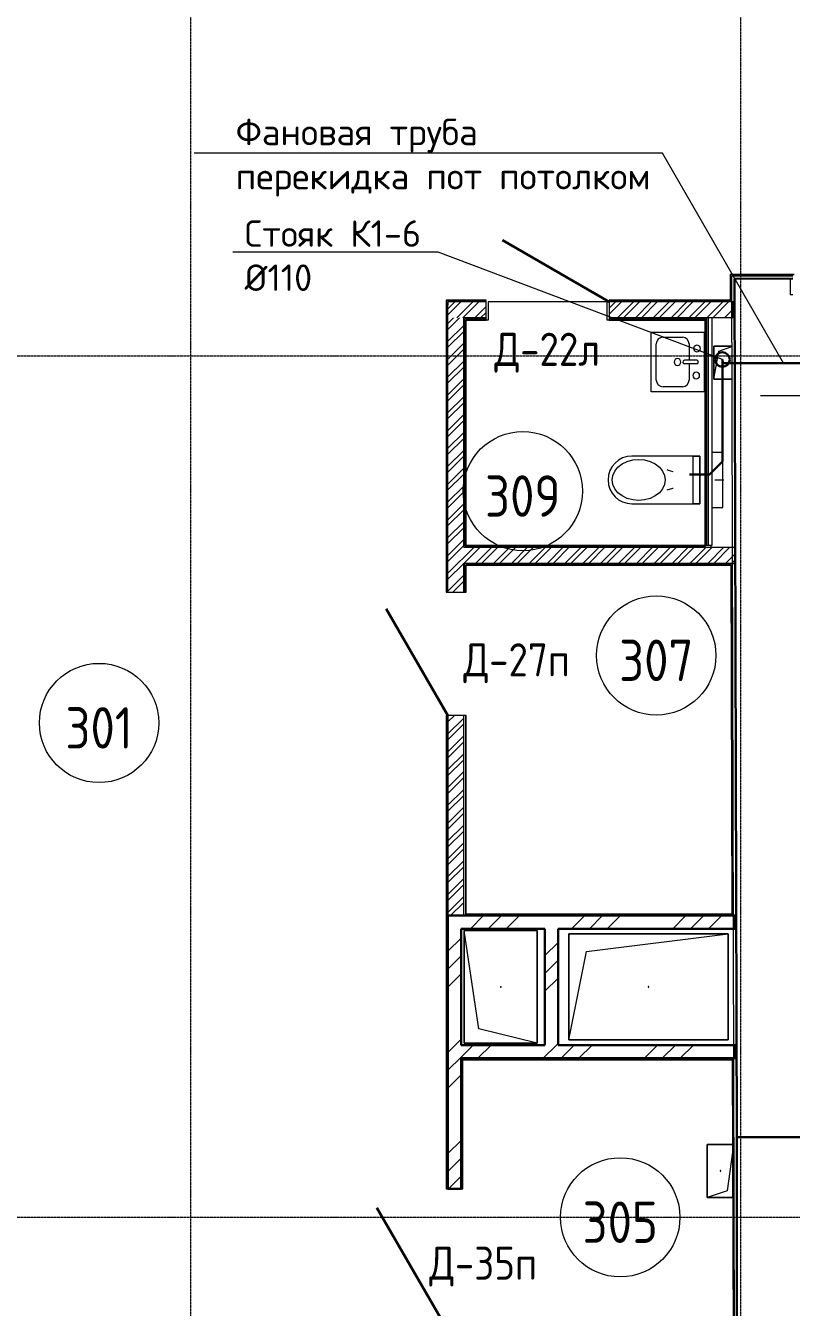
# Model space of a CAD drawing. Header units: millimetres. Extents: x -10178924 to 11692288, y -947381 to 58396.
# Drawn here: x 1753 to 7530, y -273865 to -264191 of the extents above; entities that cross this region are included whole.
import ezdxf
from ezdxf import colors
from ezdxf.entities.mleader import LeaderData, LeaderLine
from ezdxf.math import Vec2, Vec3

# ---------------------------------------------------------------- set-up
doc = ezdxf.new("R2010")
doc.units = ezdxf.units.MM
doc.linetypes.add('ADSK_Линия сетки', pattern=[25, 20, -2.5, 0, -2.5])
for name, color, linetype, lineweight in [('!К1', 32, 'Continuous', 30), ('Аннотация', 7, 'Continuous', 18), ('Выноски ВК', 7, 'Continuous', 0), ('Двери', 7, 'Continuous', 9), ('Марки дверей', 7, 'Continuous', 20), ('Обобщенные модели', 7, 'Continuous', 18), ('Оси', 253, 'Continuous', 9), ('Перекрытие', 7, 'Continuous', 18), ('Сантехника', 7, 'Continuous', 18), ('Стены внутренние', 7, 'Continuous', 18), ('Стены несущие', 7, 'Continuous', 30), ('Стены отделка', 7, 'Continuous', 30), ('Стены штриховка', 7, 'Continuous', 9), ('ШТРИХОВКА', 252, 'Continuous', 15)]:
    doc.layers.add(name, color=color, linetype=linetype, lineweight=lineweight)
doc.layers.add('Линии', color=7, linetype='Continuous', lineweight=9, true_color=0x00a600)
doc.styles.add('GOST Common', font='GOST_Common.ttf', dxfattribs={"width": 0.9, "height": 350})
doc.styles.add('GOST Common_2', font='GOST_Common.ttf', dxfattribs={"width": 0.9, "height": 250})
doc.styles.add('PDF ISOCPEUR', font='isocpeur.ttf')
pattern_1 = [(45, (-4e-11, -184652.3), (-381.66, 381.66), []), (45, (134.94, -184652.3), (0, 763.32), []), (45, (-134.94, -184652.3), (0, 763.322), [])]

# ---------------------------------------------------------------- blocks, each defined once
blk = doc.blocks.new('Sink - Kitchen _11_ - 450 x 400mm-659845-План 3-го этажа')
at = {"layer": 'Сантехника'}
for p, q in [((-209.3, 197.7), (240.7, 197.7)), ((-209.3, -202.3), (-209.3, 197.7)), ((-209.3, -202.3), (-209.3, 197.7)), ((-209.3, 197.7), (240.7, 197.7)), ((240.7, 197.7), (240.7, -202.3)), ((240.7, 197.7), (240.7, -202.3)), ((-171.2, -37.2), (-171.2, 108.8)), ((-120.4, 159.6), (151.8, 159.6)), ((202.6, 108.8), (202.6, -37.2)), ((3, -88), (-120.4, -88)), ((3, -145.2), (3, -53.1)), ((28.4, -145.2), (28.4, -53.1)), ((151.8, -88), (28.4, -88)), ((240.7, -202.3), (-209.3, -202.3)), ((240.7, -202.3), (-209.3, -202.3))]:
    blk.add_line(p, q, dxfattribs=at)
for centre, radius, start, end in [((-120.4, 108.8), 50.8, 90, 180), ((151.8, 108.8), 50.8, 360, 90), ((15.7, 0), 25.4, 360, 180), ((15.7, 0), 25.4, 180, 0), ((-120.4, -37.2), 50.8, 180, 270), ((15.7, -53.1), 12.7, 360, 180), ((151.8, -37.2), 50.8, 270, 0), ((-85.9, -142.1), 25.4, 360, 180), ((-85.9, -142.1), 25.4, 180, 0), ((15.7, -145.2), 12.7, 180, 0), ((117.3, -147.3), 25.4, 360, 180), ((117.3, -147.3), 25.4, 180, 0)]:
    blk.add_arc(centre, radius, start, end, dxfattribs=at)
blk = doc.blocks.new('AC_Дверь_Однопольная_Стальная - 900х2100Н Д32п-6552410-План 3-го этажа')
at = {"layer": 'Двери', "lineweight": 30}
blk.add_line((-465, 75), (340.4, 540), dxfattribs=at)
blk = doc.blocks.new('GM_Отверстие прямоугольное _в плите_ - Отверстие-V24-План 3-го этажа')
at = {"layer": 'Обобщенные модели'}
for p, q in [((-92.4, 200), (100, 200)), ((100, 200), (-92.4, 200)), ((-50, 150), (100, 200)), ((100, 200), (100, -200)), ((100, -200), (100, 200)), ((-91.4, -140.1), (-50, 150)), ((100, -200), (-91.3, -200)), ((-91.3, -200), (100, -200))]:
    blk.add_line(p, q, dxfattribs=at)
for start, end in [(360, 180), (180, 360), (60, 165), (300, 360), (195, 270)]:
    blk.add_arc((0, 0), 2.5, start, end, dxfattribs=at)
blk = doc.blocks.new('AC_Дверь_Однопольная_Деревянная - 900х2100Н композитная Д-22л-V25-План 3-го этажа')
at = {"layer": 'Двери', "lineweight": 30}
blk.add_line((465, 75), (-340.4, 540), dxfattribs=at)
blk = doc.blocks.new('SND_Унитаз_Jika_Olymp_с_инсталяцией - Унитаз_ выпуск прямой_ установка на пол_693х360х360_ PN30_12_ ХВ резьба HP DN15_ К гл_ кон П DN100-V32-План 3-го этажа')
at = {"layer": 'Сантехника'}
for p, q in [((0, -61.7), (0, 6.3)), ((-208, 0), (-208, -82.1)), ((208, 0), (-208, 0)), ((208, -82.1), (208, 0)), ((-180, -174), (-180, -687.1)), ((180, -174), (-180, -174)), ((-180, -174), (180, -174)), ((-180, -224), (-180, -174)), ((-100, -173), (-100, -174)), ((-80, -173), (-100, -173)), ((-80, -173), (-100, -173)), ((-80, -174), (-80, -173)), ((-55, -173), (-55, -174)), ((55, -173), (-55, -173)), ((-53.1, -173), (-55, -173)), ((55, -173), (53.1, -173)), ((55, -174), (55, -173)), ((80, -173), (80, -174)), ((100, -173), (80, -173)), ((100, -173), (80, -173)), ((100, -174), (100, -173)), ((180, -687.1), (180, -174)), ((180, -174), (180, -224)), ((180, -224), (-180, -224))]:
    blk.add_line(p, q, dxfattribs=at)
at = {"layer": 'Сантехника', "flags": 128}
for points in [[(-61.7, -376.2), (-71.7, -411.6), (-75, -420.3)], [(75, -420.3), (62.3, -378.9), (61.7, -376.2)], [(0, -836.5), (-34.5, -831.5), (-67.3, -816.7), (-96.6, -792.9), (-121.2, -761.2), (-139.7, -723.3), (-151.1, -681), (-155, -636.5), (-151.1, -592), (-139.7, -549.7), (-121.2, -511.8), (-96.6, -480.1), (-67.3, -456.3), (-34.5, -441.5), (0, -436.5)], [(0, -436.5), (34.5, -441.5), (67.3, -456.3), (96.6, -480.1), (121.2, -511.8), (139.7, -549.7), (151.1, -592), (155, -636.5), (151.1, -681), (139.7, -723.3), (121.2, -761.2), (96.6, -792.9), (67.3, -816.7), (34.5, -831.5), (0, -836.5)]]:
    blk.add_lwpolyline(points, dxfattribs=at)
at = {"layer": 'Сантехника'}
blk.add_arc((0, -687.1), 180, 180, 360, dxfattribs=at)
blk = doc.blocks.new('GM_Отверстие прямоугольное _в плите_ - Отверстие-V35-План 3-го этажа')
at = {"layer": 'Обобщенные модели'}
for p, q in [((-75, -125), (-75, 125)), ((-75, 125), (62.9, 125)), ((62.9, 125), (-75, 125)), ((-75, 125), (-75, -125)), ((-37.5, 87.5), (62.9, 121)), ((-75, -125), (-37.5, 87.5)), ((63.6, -125), (-75, -125)), ((-75, -125), (63.6, -125))]:
    blk.add_line(p, q, dxfattribs=at)
for start, end in [(360, 180), (180, 360), (60, 165), (300, 360), (195, 270)]:
    blk.add_arc((0, 0), 2.5, start, end, dxfattribs=at)
blk = doc.blocks.new('AC_Дверь_Однопольная_Стальная - 1000х2100Н Д35п-металлическая-7236750-План 3-го этажа')
at = {"layer": 'Двери', "lineweight": 30}
blk.add_line((-535, 50), (391.6, 585), dxfattribs=at)
blk = doc.blocks.new('GM_Отверстие прямоугольное _в плите_ - Отверстие-7236357-План 3-го этажа')
at = {"layer": 'Обобщенные модели'}
for p, q in [((-425, -275), (-425, 275)), ((-425, 275), (425, 275)), ((425, 275), (-425, 275)), ((-425, 275), (-425, -275)), ((-315, 165), (425, 275)), ((425, 275), (425, -275)), ((425, -275), (425, 275)), ((-425, -275), (-315, 165)), ((425, -275), (-425, -275)), ((-425, -275), (425, -275))]:
    blk.add_line(p, q, dxfattribs=at)
for start, end in [(360, 180), (180, 360), (60, 165), (300, 360), (195, 270)]:
    blk.add_arc((0, 0), 2.5, start, end, dxfattribs=at)
blk = doc.blocks.new('GM_Отверстие прямоугольное _в плите_ - Отверстие-7254743-План 3-го этажа')
at = {"layer": 'Обобщенные модели'}
for p, q in [((-600, -400), (-600, 400)), ((-600, 400), (600, 400)), ((600, 400), (-600, 400)), ((-600, 400), (-600, -400)), ((-466.7, 266.7), (600, 400)), ((600, 400), (600, -400)), ((600, -400), (600, 400)), ((-600, -400), (-466.7, 266.7)), ((600, -400), (-600, -400)), ((-600, -400), (600, -400))]:
    blk.add_line(p, q, dxfattribs=at)
for start, end in [(360, 180), (180, 360), (60, 165), (300, 360), (195, 270)]:
    blk.add_arc((0, 0), 2.5, start, end, dxfattribs=at)
blk = doc.blocks.new('3 этаж')
at = {"layer": 'Стены внутренние', "lineweight": 9}
h = blk.add_hatch(dxfattribs=at)
h.set_pattern_fill('FP_1', color=256, style=0, pattern_type=2)
h.set_pattern_definition(pattern_1)
h.paths.add_polyline_path([(6996.9, -180681.2), (7093.9, -180681.2), (7093.6, -180581.2), (4938.5, -180581.2), (4938.5, -180681.2), (6177.4, -180681.2)])
h = blk.add_hatch(dxfattribs=at)
h.set_pattern_fill('FP_1', color=256, style=0, pattern_type=2)
h.set_pattern_definition(pattern_1)
h.paths.add_polyline_path([(4938.5, -184131.2), (5038.5, -184131.2), (5038.5, -183713), (4938.5, -183713), (4938.5, -184111.2)])
h.paths.add_polyline_path([(4988.5, -182643), (5038.5, -182643), (5038.5, -180681.2), (4938.5, -180681.2), (4938.5, -182643)])
h = blk.add_hatch(dxfattribs=at)
h.set_pattern_fill('FP_1', color=256, style=0, pattern_type=2)
h.set_pattern_definition(pattern_1)
h.paths.add_polyline_path([(5669.5, -181558.3), (5769.5, -181558.3), (5769.5, -180681.2), (5669.5, -180681.2), (5669.5, -180688.7)])
h = blk.add_hatch(dxfattribs=at)
h.set_pattern_fill('FP_1', color=256, style=0, pattern_type=2)
h.set_pattern_definition(pattern_1)
h.paths.add_polyline_path([(7005.8, -181658.3), (7096.5, -181657.5), (7096.2, -181558.3), (5038.5, -181558.3), (5038.5, -181658.3), (6471.4, -181658.3)])
at = {"layer": 'Стены штриховка'}
h = blk.add_hatch(dxfattribs=at)
h.set_pattern_fill('ANSI32', color=256, scale=10)
h.set_pattern_definition([(45, (-4e-11, -184652.27), (-67.3519, 67.3519), []), (45, (44.9, -184652.27), (-67.3519, 67.3519), [])])
h.paths.add_polyline_path([(5226.4, -176068.7), (5226.4, -175948.7), (4938.5, -175948.7), (4938.5, -176068.7)])
h.paths.add_polyline_path([(7080.6, -176073.7), (7081.4, -176073.7), (7080.6, -175948.7), (6156.4, -175948.7), (6156.4, -176068.7), (7005.8, -176068.7)])
h = blk.add_hatch(dxfattribs=at)
h.set_pattern_fill('ANSI32', color=256, scale=10)
h.set_pattern_definition([(45, (-24.51, -184652.27), (-67.3519, 67.3519), []), (45, (20.39, -184652.27), (-67.3519, 67.3519), [])])
h.paths.add_polyline_path([(5058.5, -180581.2), (5058.5, -179070.7), (4939, -179070.7), (4939, -180581.2), (4964, -180581.2)])
h.paths.add_polyline_path([(4939, -178140.7), (5058.5, -178140.7), (5058.5, -177920.3), (7106.4, -177920.3), (7106.1, -177800.3), (5058.5, -177800.3), (5058.5, -176068.7), (4939, -176068.7), (4939, -177658.4)])
at = {"layer": 'Линии', "color": 7}
for centre in [(5503.8, -177377.5), (6510.7, -178617.5), (2306.4, -179127.2), (6238.9, -182858.5)]:
    blk.add_circle(centre, 450, dxfattribs=at)
at = {"layer": 'Оси', "linetype": 'ADSK_Линия сетки'}
for p, q in [((2999.6, -188334.9), (2999.6, -141295.9)), ((7149.6, -188334.9), (7149.6, -163554.3)), ((-10559.1, -176357.3), (56004.9, -176357.3)), ((-10559.1, -182857.3), (50648.1, -182857.3))]:
    blk.add_line(p, q, dxfattribs=at)
at = {"layer": 'Перекрытие'}
for p, q in [((6141.4, -175948.7), (5241.4, -175948.7)), ((5241.4, -175948.7), (5241.4, -176086.7)), ((6141.4, -176086.7), (6141.4, -175948.7)), ((5241.4, -176086.7), (5226.4, -176086.7)), ((6156.4, -176086.7), (6141.4, -176086.7)), ((6926.1, -177800.3), (6926, -177785.3))]:
    blk.add_line(p, q, dxfattribs=at)
at = {"layer": 'Стены несущие'}
for p, q in [((7540.6, -175772.9), (7100.6, -175774)), ((7100.6, -175774), (7118.1, -182255.5)), ((7103.9, -180581.2), (4938.5, -180581.2)), ((4938.5, -180581.2), (4938.5, -182643)), ((7103.9, -180681.2), (7103.9, -180581.2)), ((5038.5, -180681.2), (5669.5, -180681.2)), ((5038.5, -181558.3), (5038.5, -180681.2)), ((5669.5, -180681.2), (5669.5, -181558.3)), ((5769.5, -180681.2), (7103.9, -180681.2)), ((5769.5, -181558.3), (5769.5, -180681.2)), ((5669.5, -181558.3), (5038.5, -181558.3)), ((7106.2, -181558.3), (5769.5, -181558.3)), ((7106.2, -181658.3), (7106.2, -181558.3)), ((5038.5, -181658.3), (5038.5, -182643)), ((5038.5, -181658.3), (7106.2, -181658.3)), ((8014, -182254), (7118.1, -182254)), ((7118.1, -182254), (7118.1, -184131.2)), ((7118.1, -182255.5), (7558.1, -182254.3)), ((4938.5, -182643), (5038.5, -182643))]:
    blk.add_line(p, q, dxfattribs=at)
at = {"layer": 'Стены отделка', "lineweight": 9}
for p, q in [((7068.5, -175744), (7069, -175936.7)), ((7550, -175742), (7070.5, -175742)), ((7540, -175754), (7080.5, -175754)), ((7103.2, -184131.2), (7080.5, -175754)), ((7123.2, -184131.2), (7100.6, -175774)), ((7100.6, -175774), (7520, -175774)), ((7520, -175774), (7520, -175894)), ((4926.5, -175938.7), (4926.5, -178140.7)), ((5226.4, -175936.7), (4928.5, -175936.7)), ((4938.5, -175948.7), (4938.5, -175973.7)), ((5226.4, -176086.7), (5226.4, -175936.7)), ((6156.4, -175936.7), (6156.4, -176086.7)), ((7069, -175936.7), (6156.4, -175936.7)), ((7091.4, -175948.7), (7081.1, -175948.7)), ((7091.4, -176068.7), (7091.4, -175948.7)), ((7520, -175894), (7540, -175894)), ((6892, -177785.3), (6892, -176068.7)), ((6932, -177785.3), (6932, -176068.7)), ((5066.5, -177785.3), (5066.5, -176076.7)), ((5076.5, -176086.7), (5226.4, -176086.7)), ((5076.5, -177800.3), (5076.5, -176086.7)), ((6156.4, -176086.7), (6877, -176086.7)), ((6877, -176086.7), (6877, -177800.3)), ((5058.5, -177800.3), (7108.6, -177800.3)), ((5076.5, -177785.3), (6932, -177785.3)), ((7108.6, -177925.3), (7108.6, -177800.3)), ((5058.5, -177920.3), (7108.6, -177920.3)), ((7108.6, -177925.3), (5064.5, -177925.3)), ((5076.5, -178140.7), (5076.5, -177937.3)), ((5076.5, -177937.3), (7074.5, -177937.3)), ((7074.5, -177937.3), (7081.6, -180569.2)), ((4926.5, -178140.7), (5076.5, -178140.7)), ((5076.5, -179070.7), (4926.5, -179070.7)), ((4926.5, -179070.7), (4926.5, -182643)), ((5076.5, -180569.2), (5076.5, -179070.7)), ((7081.6, -180569.2), (5076.5, -180569.2)), ((5050.5, -181670.3), (7084.6, -181670.3)), ((5050.5, -182643), (5050.5, -181670.3)), ((7084.6, -181670.3), (7091.1, -184086.2)), ((4926.5, -182643), (4938.5, -182643)), ((5038.5, -182643), (5050.5, -182643))]:
    blk.add_line(p, q, dxfattribs=at)
at = {"layer": 'Стены штриховка'}
for p, q in [((7070.5, -175742), (7068.5, -175742)), ((7068.5, -175742), (7068.5, -175744)), ((7552, -175744), (7068.5, -175744)), ((7070.5, -175742), (7071, -175938.7)), ((4928.5, -175936.7), (4926.5, -175936.7)), ((4926.5, -175936.7), (4926.5, -175938.7)), ((5226.4, -175938.7), (4926.5, -175938.7)), ((4928.5, -175936.7), (4928.5, -178140.7)), ((5226.4, -175948.7), (4938.5, -175948.7)), ((4938.5, -178140.7), (4938.5, -175973.7)), ((7071, -175938.7), (6156.4, -175938.7)), ((7081.1, -175948.7), (6156.4, -175948.7)), ((5226.4, -176068.7), (5058.5, -176068.7)), ((5058.5, -177800.3), (5058.5, -176068.7)), ((7092.4, -176068.7), (6156.4, -176068.7)), ((6905, -177785.3), (6905, -176068.7)), ((5066.5, -176076.7), (5226.4, -176076.7)), ((6156.4, -176076.7), (6886, -176076.7)), ((6886, -177785.3), (6886, -176076.7)), ((5066.5, -177791.3), (5066.5, -177785.3)), ((5066.5, -177791.3), (6877, -177791.3)), ((5058.5, -178140.7), (5058.5, -177920.3)), ((5064.5, -178140.7), (5064.5, -177925.3)), ((5074.5, -178140.7), (5074.5, -177935.3)), ((7076.4, -177935.3), (5074.5, -177935.3)), ((7076.4, -177935.3), (7083.6, -180571.2)), ((4928.5, -179070.7), (4928.5, -182643)), ((4938.5, -179070.7), (4938.5, -180581.2)), ((5058.5, -180581.2), (5058.5, -179070.7)), ((5074.5, -180571.2), (5074.5, -179070.7)), ((7083.6, -180571.2), (5074.5, -180571.2)), ((5048.5, -181668.3), (7086.5, -181668.3)), ((5048.5, -182643), (5048.5, -181668.3)), ((7086.5, -181668.3), (7093.1, -184086.2))]:
    blk.add_line(p, q, dxfattribs=at)
at = {"layer": 'Двери', "color": 8, "true_color": 0x7f7f7f}
blk.add_blockref('AC_Дверь_Однопольная_Деревянная - 900х2100Н композитная Д-22л-V25-План 3-го этажа', (5691.4, -176023.7), dxfattribs=at)
at = {"layer": 'Двери', "color": 8, "true_color": 0x7f7f7f, "rotation": 90}
for name, p in [('AC_Дверь_Однопольная_Стальная - 900х2100Н Д32п-6552410-План 3-го этажа', (5013.5, -178605.7)), ('AC_Дверь_Однопольная_Стальная - 1000х2100Н Д35п-металлическая-7236750-План 3-го этажа', (4988.5, -183178))]:
    blk.add_blockref(name, p, dxfattribs=at)
at = {"layer": 'Обобщенные модели'}
for name, p in [('GM_Отверстие прямоугольное _в плите_ - Отверстие-V35-План 3-го этажа', (7019.1, -176407.3)), ('GM_Отверстие прямоугольное _в плите_ - Отверстие-7254743-План 3-го этажа', (6452, -181118.3))]:
    blk.add_blockref(name, p, dxfattribs=at)
for name, p, rotation in [('GM_Отверстие прямоугольное _в плите_ - Отверстие-7236357-План 3-го этажа', (5337.5, -181119.8), 90), ('GM_Отверстие прямоугольное _в плите_ - Отверстие-V24-План 3-го этажа', (6995, -182507.9), 180)]:
    blk.add_blockref(name, p, dxfattribs=dict(at, rotation=rotation))
at = {"layer": 'Сантехника'}
for name, p, rotation in [('Sink - Kitchen _11_ - 450 x 400mm-659845-План 3-го этажа', (6670.6, -176418.4), 90), ('SND_Унитаз_Jika_Olymp_с_инсталяцией - Унитаз_ выпуск прямой_ установка на пол_693х360х360_ PN30_12_ ХВ резьба HP DN15_ К гл_ кон П DN100-V32-План 3-го этажа', (7014.1, -177292.8), 270)]:
    blk.add_blockref(name, p, dxfattribs=dict(at, rotation=rotation))
at = {"layer": 'Аннотация', "lineweight": 9, "char_height": 312.5, "width": 520.211, "attachment_point": 5, "line_spacing_factor": 1.022766, "style": 'GOST Common'}
for s, insert in [('309', (5503.8, -177414.4)), ('307', (6510.7, -178654.5)), ('301', (2306.4, -179164.1))]:
    blk.add_mtext(s, dxfattribs=dict(at, insert=insert))
at = {"layer": 'Аннотация', "lineweight": 9, "insert": (6238.9, -182895.4), "char_height": 312.5, "attachment_point": 5, "line_spacing_factor": 1.022766, "style": 'GOST Common'}
blk.add_mtext('305', dxfattribs=at)
at = {"layer": 'Марки дверей', "lineweight": 9, "char_height": 250, "width": 851.4, "attachment_point": 5, "line_spacing_factor": 1.022766, "style": 'GOST Common_2'}
for s, insert in [('\\pxqc,t1.8,3.6,5.4,7.2,9,10.8,12.6,14.4,16.2,18,19.8,21.6,23.4,25.2,27,28.8,30.6,32.4,34.2,36,37.8,39.6,41.4,43.2,45,46.8,48.6,50.4,52.2,54,55.8,57.6;{Д-22л}', (5687.8, -176332.5)), ('\\pxqc,t1.8,3.6,5.4,7.2,9,10.8,12.6,14.4,16.2,18,19.8,21.6,23.4,25.2,27,28.8,30.6,32.4,34.2,36,37.8,39.6,41.4,43.2,45,46.8,48.6,50.4,52.2,54,55.8,57.6;{Д-27п}', (5457.2, -178676.6)), ('\\pxqc,t1.8,3.6,5.4,7.2,9,10.8,12.6,14.4,16.2,18,19.8,21.6,23.4,25.2,27,28.8,30.6,32.4,34.2,36,37.8,39.6,41.4,43.2,45,46.8,48.6,50.4,52.2,54,55.8,57.6;{Д-35п}', (5204.1, -183230.5))]:
    blk.add_mtext(s, dxfattribs=dict(at, insert=insert))
blk = doc.blocks.new('_None')

msp = doc.modelspace()

# ---------------------------------------------------------------- linework, layer by layer
at = {"layer": '!К1'}
for points in [[(7010.3, -266710.7), (7010.3, -267481.5), (6913.1, -267578.6), (6762.2, -267578.6)], [(7933.6, -266737.8), (7010.3, -266737.8)]]:
    msp.add_lwpolyline(points, dxfattribs=at)
msp.add_circle((7010.3, -266710.7), 55, dxfattribs=at)

# ---------------------------------------------------------------- block references
at = {"layer": 'ШТРИХОВКА'}
msp.add_blockref('3 этаж', (0, -90326.7), dxfattribs=at)

# ---------------------------------------------------------------- leaders
at = {"layer": 'Выноски ВК', "ltscale": 50}
ml = msp.add_multileader_mtext('Standard', dxfattribs=at)
ml.set_content('Фановая труба \\Pперекидка пот потолком ', color=256, style='PDF ISOCPEUR')
ml.set_leader_properties(color=256, linetype='ByLayer', lineweight=-1)
ml.set_arrow_properties(name='NONE')
ml.build(insert=Vec2(0, 0))
ml.multileader.update_dxf_attribs({"text_left_attachment_type": 6, "text_right_attachment_type": 6, "dogleg_length": 100, "arrow_head_size": 300})
ctx = ml.context
ctx.base_point, ctx.char_height, ctx.arrow_head_size, ctx.landing_gap_size, ctx.plane_origin = Vec3(3337.6, -265153.2), 200, 300, 0, Vec3(227.6, -263025.6)
ctx.left_attachment, ctx.right_attachment = 6, 6
notes = []
notes.append((ctx, [(1, (1, 1, 0), (6557.6, -265153.2), (-1, 0), 100, [(1, [(7471.9, -266737.8)], 0, [])])]))
ctx.mtext.insert, ctx.mtext.flow_direction = Vec3(3337.6, -264893.2), 5
ml = msp.add_multileader_mtext('Standard', dxfattribs=at)
ml.set_content('Стояк К1-6 ^J%%C110', color=256, style='PDF ISOCPEUR')
ml.set_leader_properties(color=256, linetype='ByLayer', lineweight=-1)
ml.set_arrow_properties(name='NONE')
ml.build(insert=Vec2(0, 0))
ml.multileader.update_dxf_attribs({"text_left_attachment_type": 6, "text_right_attachment_type": 6, "dogleg_length": 100, "arrow_head_size": 300})
ctx = ml.context
ctx.base_point, ctx.char_height, ctx.arrow_head_size, ctx.landing_gap_size, ctx.plane_origin = Vec3(3404.3, -265899.7), 200, 300, 0, Vec3(-234.1, -262998.5)
ctx.left_attachment, ctx.right_attachment = 6, 6
notes.append((ctx, [(1, (1, 1, 0), (4864.3, -265899.7), (-1, 0), 100, [(1, [(7010.3, -266710.7)], 0, [])])]))
ctx.mtext.insert, ctx.mtext.width, ctx.mtext.flow_direction = Vec3(3404.3, -265659.7), 1434.251, 5
ml = msp.add_multileader_mtext('Standard', dxfattribs=at)
ml.set_content('Стояк К1-7 ^J%%C50', color=256, style='PDF ISOCPEUR')
ml.set_leader_properties(color=256, linetype='ByLayer', lineweight=-1)
ml.set_arrow_properties(name='NONE')
ml.build(insert=Vec2(0, 0))
ml.multileader.update_dxf_attribs({"text_left_attachment_type": 6, "text_right_attachment_type": 6, "dogleg_length": 100, "arrow_head_size": 300})
ctx = ml.context
ctx.base_point, ctx.char_height, ctx.arrow_head_size, ctx.landing_gap_size, ctx.plane_origin = Vec3(8796.6, -266983.8), 200, 300, 0, Vec3(689.2, -263025.6)
ctx.left_attachment, ctx.right_attachment = 6, 6
notes.append((ctx, [(0, (1, 1, 0), (8696.6, -266983.8), (1, 0), 100, [(1, [(7933.6, -266737.8)], 0, [])])]))
ctx.mtext.insert, ctx.mtext.flow_direction = Vec3(8796.6, -266743.8), 5
for ctx, leaders in notes:
    for number, flags, end, landing, length, lines in leaders:
        leader = LeaderData()
        leader.index, (leader.has_last_leader_line, leader.has_dogleg_vector, leader.attachment_direction) = number, flags
        leader.last_leader_point, leader.dogleg_vector, leader.dogleg_length = Vec3(end), Vec3(landing), length
        for number, points, colour, breaks in lines:
            line = LeaderLine()
            line.index, line.vertices, line.color, line.breaks = number, Vec3.list(points), colors.encode_raw_color(colour), breaks
            leader.lines.append(line)
        ctx.leaders.append(leader)

doc.saveas('drawing.dxf')
